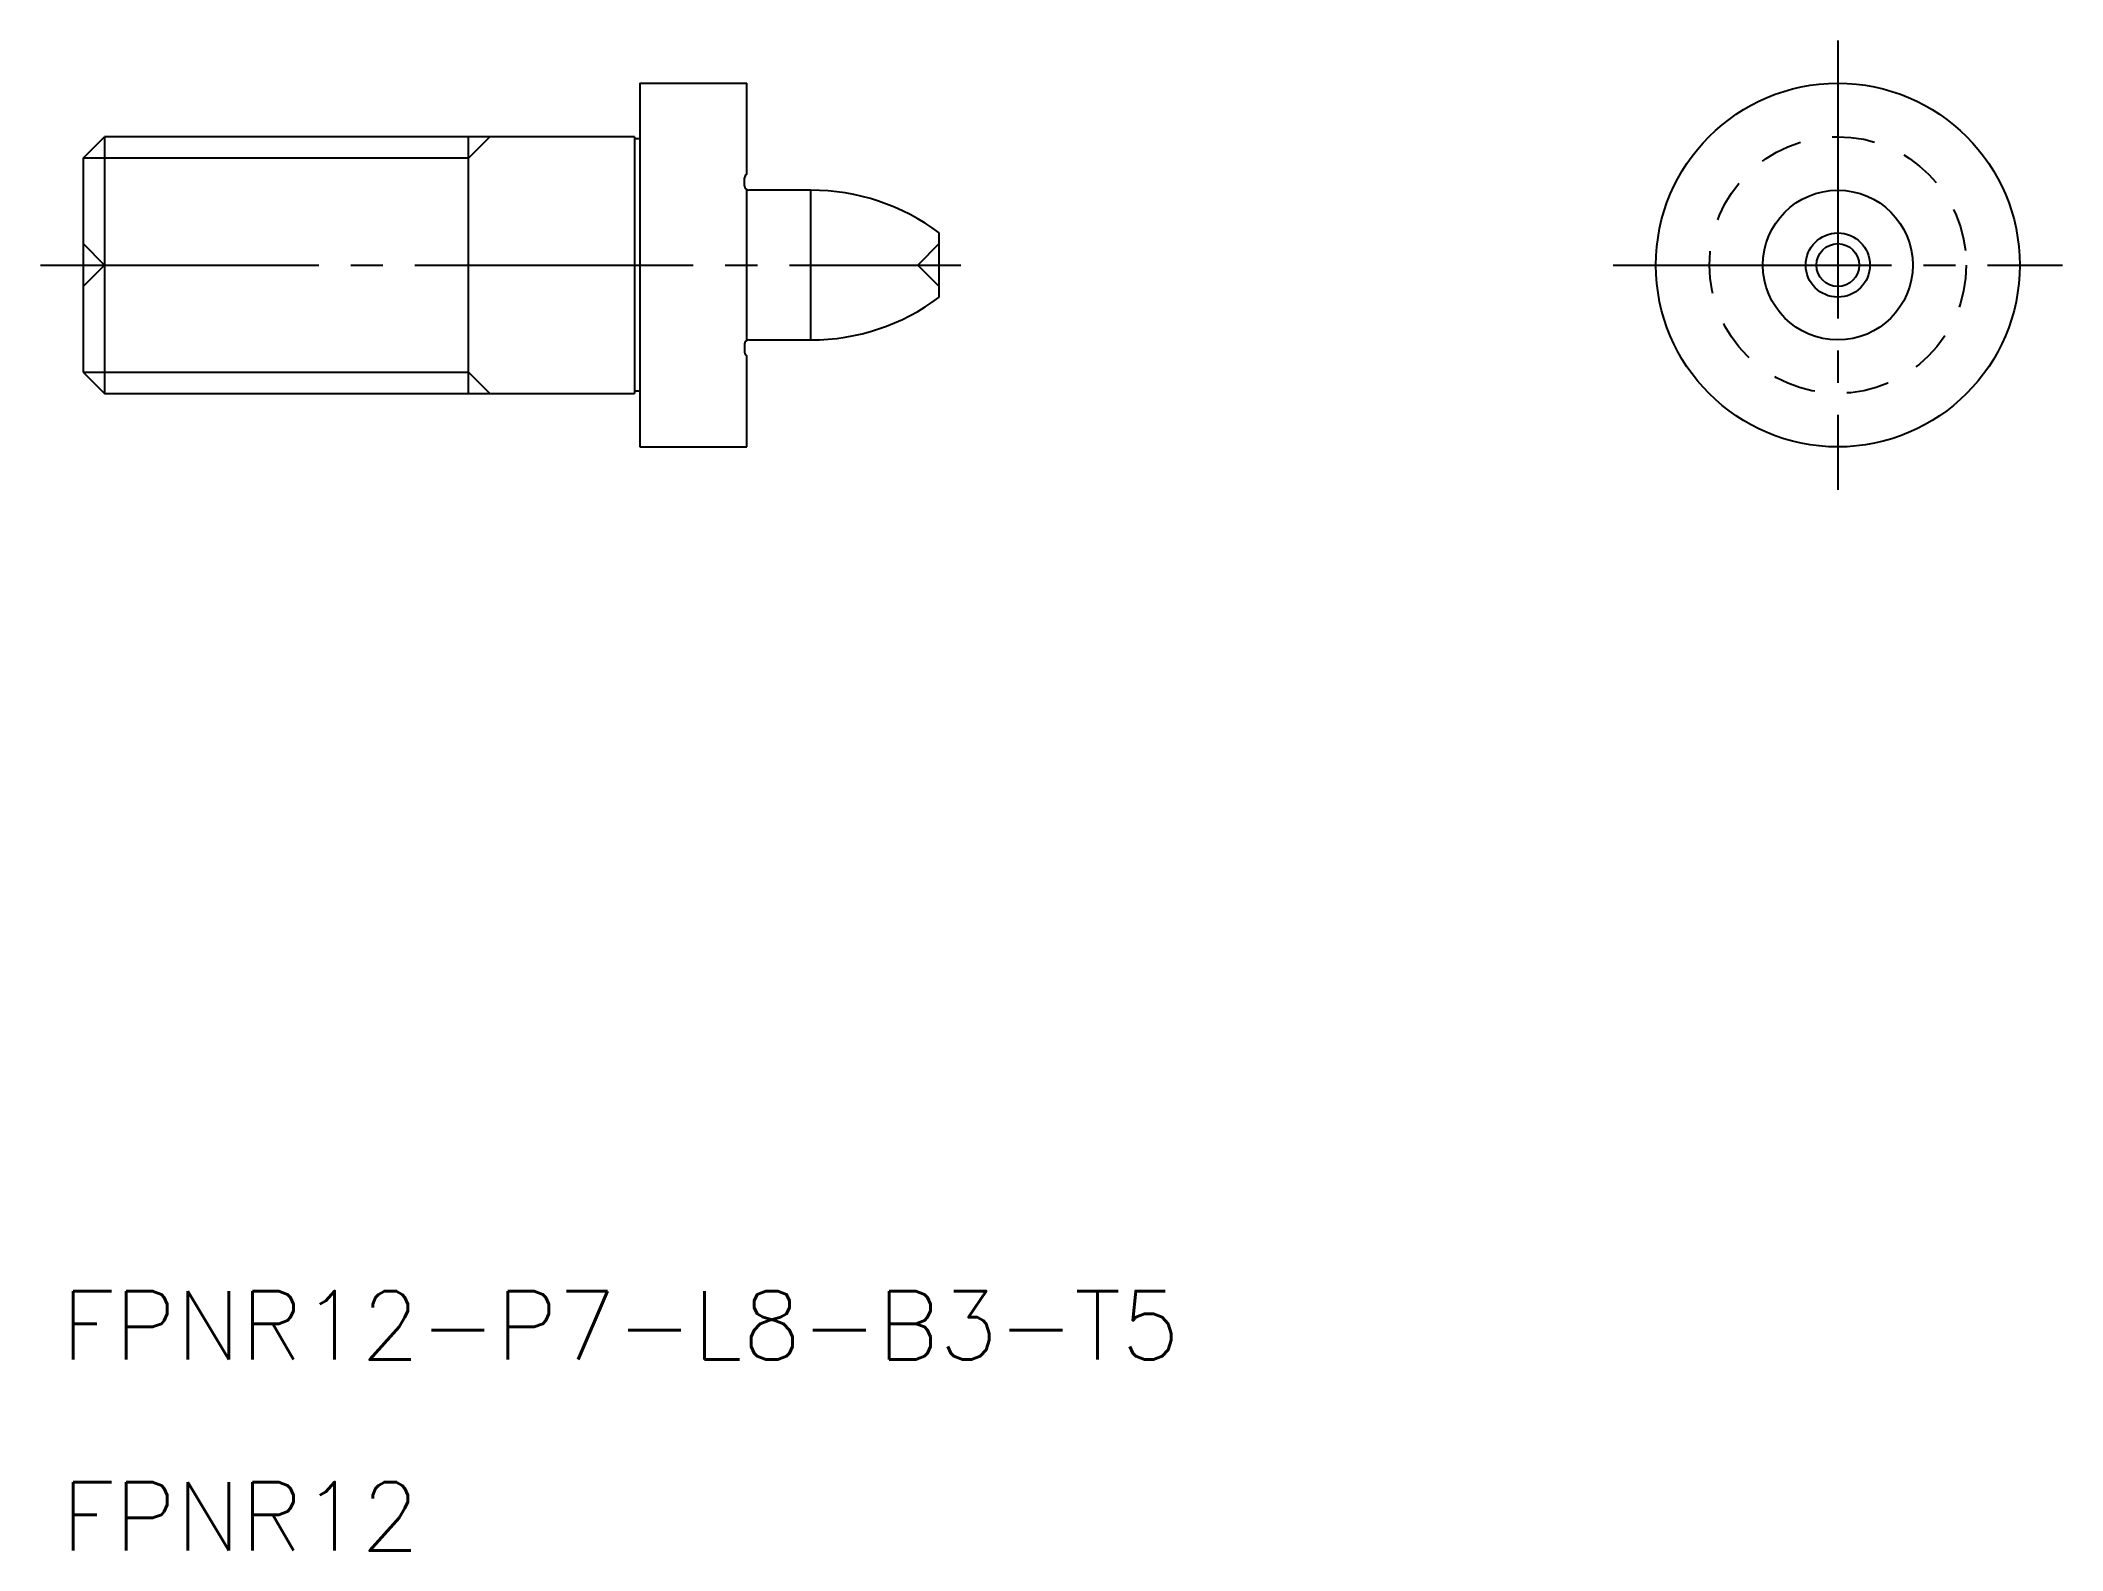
# Model space of a CAD drawing. Extents: x 46.7 to 141.2, y 112.3 to 182.9.
import ezdxf

# ---------------------------------------------------------------- set-up
doc = ezdxf.new("R2010")
doc.units = 0
doc.linetypes.add('CENTER', pattern=[17.5, 13, -1.5, 1.5, -1.5])
doc.linetypes.add('DASHED', pattern=[3.5, 2, -1.5])
doc.layers.get('0').update_dxf_attribs({"linetype": 'CONTINUOUS'})
doc.layers.add('CENTER', color=1, linetype='CENTER')
doc.styles.get("Standard").update_dxf_attribs({"font": 'txt.shx', "bigfont": '@extfont2.shx'})

msp = doc.modelspace()

# ---------------------------------------------------------------- linework, layer by layer
at = {"color": 7, "linetype": 'CONTINUOUS'}
for p, q in [((74.747, 180.885), (74.747, 163.885)), ((74.747, 180.885), (79.747, 180.885)), ((79.747, 176.635), (79.747, 180.885)), ((48.747, 177.385), (49.747, 178.385)), ((74.497, 178.385), (49.747, 178.385)), ((49.747, 178.385), (49.747, 166.385)), ((66.747, 166.385), (66.747, 178.385)), ((74.497, 178.385), (74.497, 166.385)), ((74.747, 178.285), (74.497, 178.285)), ((48.747, 177.385), (48.747, 167.385)), ((79.647, 176.085), (79.647, 176.461)), ((79.747, 168.885), (79.747, 175.885)), ((79.747, 168.885), (79.747, 175.885)), ((82.747, 175.885), (79.847, 175.885)), ((82.747, 168.885), (82.747, 175.885)), ((88.747, 170.885), (88.747, 173.885)), ((79.647, 168.685), (79.647, 168.308)), ((79.847, 168.885), (82.747, 168.885)), ((48.747, 167.385), (49.747, 166.385)), ((79.747, 163.885), (79.747, 168.135)), ((49.747, 166.385), (74.497, 166.385)), ((74.747, 166.485), (74.497, 166.485)), ((74.747, 163.885), (79.747, 163.885))]:
    msp.add_line(p, q, dxfattribs=at)
at = {"color": 3, "linetype": 'CONTINUOUS'}
for p, q in [((66.747, 177.385), (67.747, 178.385)), ((66.747, 177.385), (48.747, 177.385)), ((48.747, 167.385), (66.747, 167.385)), ((66.747, 167.385), (67.747, 166.385))]:
    msp.add_line(p, q, dxfattribs=at)
at = {"color": 3, "linetype": 'DASHED'}
for p, q in [((48.747, 173.385), (49.747, 172.385)), ((88.747, 173.385), (87.747, 172.385)), ((49.747, 172.385), (48.747, 171.385)), ((87.747, 172.385), (88.747, 171.385))]:
    msp.add_line(p, q, dxfattribs=at)
at = {"color": 7, "linetype": 'CONTINUOUS'}
for radius in [8.5, 3.5, 1.5, 1]:
    msp.add_circle((130.731, 172.385), radius, dxfattribs=at)
at = {"color": 3, "linetype": 'DASHED'}
msp.add_circle((130.731, 172.385), 6, dxfattribs=at)
at = {"color": 7, "linetype": 'CONTINUOUS'}
for centre, radius, start, end in [((79.847, 176.461), 0.2, 120, 180), ((79.847, 176.085), 0.2, 180, 270), ((82.747, 165.885), 10, 53.1301, 90), ((82.747, 178.885), 10, 270, 306.8699), ((79.847, 168.685), 0.2, 90, 180), ((79.847, 168.308), 0.2, 180, 240)]:
    msp.add_arc(centre, radius, start, end, dxfattribs=at)
at = {"layer": 'CENTER', "color": 1, "linetype": 'CENTER'}
for p, q in [((130.731, 182.885), (130.731, 161.885)), ((46.747, 172.385), (89.747, 172.385)), ((120.231, 172.385), (141.231, 172.385))]:
    msp.add_line(p, q, dxfattribs=at)

# ---------------------------------------------------------------- texts
at = {"color": 7, "linetype": 'CONTINUOUS'}
for s, p in [('FPNR12-P7-L8-B3-T5', (47.734, 121.225)), ('FPNR12', (47.734, 112.297))]:
    msp.add_text(s, height=3.2, dxfattribs=at).set_placement(p)

doc.saveas('drawing.dxf')
